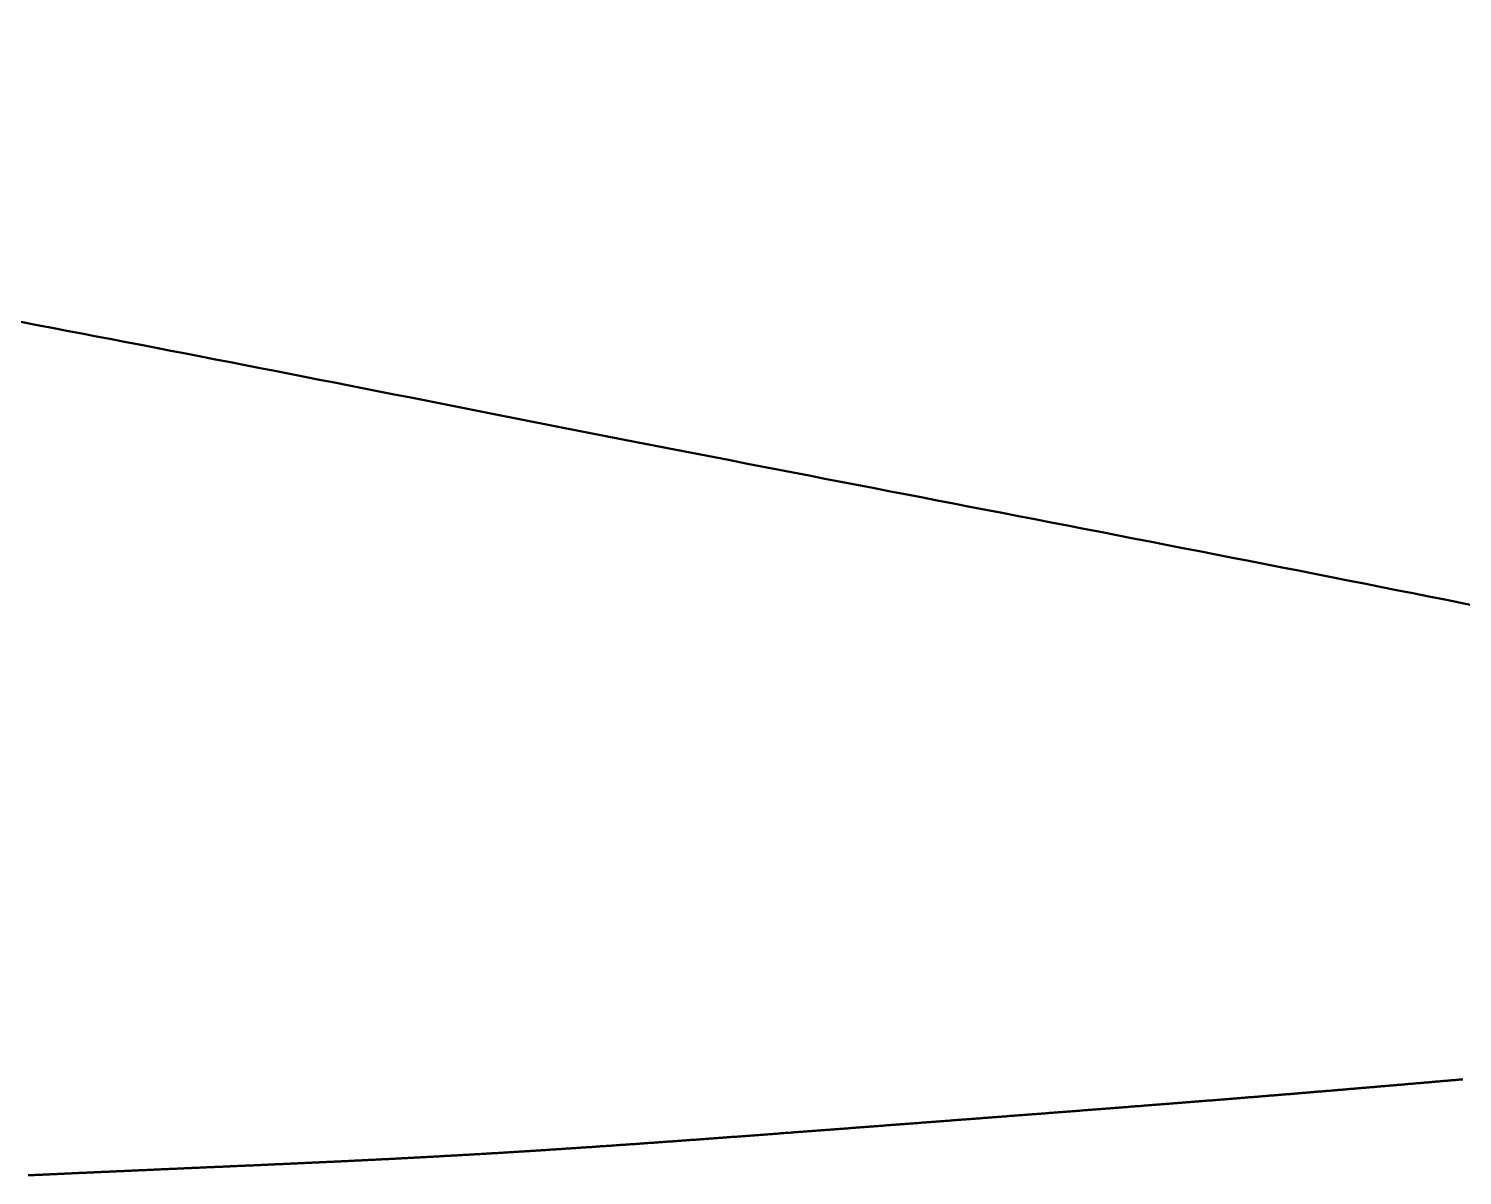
# Model space of a CAD drawing. Header units: millimetres. Extents: x -55 to 717, y -74 to 658.
# Drawn here: x 577.4 to 647, y 602.1 to 657.8 of the extents above; entities that cross this region are included whole.
import ezdxf

# ---------------------------------------------------------------- set-up
doc = ezdxf.new("R2010")
doc.units = ezdxf.units.MM
doc.layers.get('0').update_dxf_attribs({"color": 1, "lineweight": 13, "true_color": 0xff0000})
doc.layers.add('Rez', color=30, linetype='Continuous', lineweight=50, true_color=0xff7f00)

# ---------------------------------------------------------------- blocks, each defined once
blk = doc.blocks.new('Stranica')
at = {"layer": 'Rez'}
for p, q in [((-363.983, -21.782), (-364.037, -21.777)), ((-363.928, -21.786), (-363.983, -21.782)), ((-363.873, -21.791), (-363.928, -21.786)), ((-363.819, -21.796), (-363.873, -21.791)), ((-363.764, -21.8), (-363.819, -21.796)), ((-363.71, -21.805), (-363.764, -21.8)), ((-363.655, -21.81), (-363.71, -21.805)), ((-363.601, -21.815), (-363.655, -21.81)), ((-363.546, -21.819), (-363.601, -21.815)), ((-363.491, -21.824), (-363.546, -21.819)), ((-363.437, -21.829), (-363.491, -21.824)), ((-363.382, -21.833), (-363.437, -21.829)), ((-363.328, -21.838), (-363.382, -21.833)), ((-363.273, -21.843), (-363.328, -21.838)), ((-363.219, -21.848), (-363.273, -21.843)), ((-363.164, -21.852), (-363.219, -21.848)), ((-363.11, -21.857), (-363.164, -21.852)), ((-363.055, -21.862), (-363.11, -21.857)), ((-363, -21.866), (-363.055, -21.862)), ((-362.946, -21.871), (-363, -21.866)), ((-362.891, -21.876), (-362.946, -21.871)), ((-362.837, -21.88), (-362.891, -21.876)), ((-362.782, -21.885), (-362.837, -21.88)), ((-362.728, -21.89), (-362.782, -21.885)), ((-362.673, -21.895), (-362.728, -21.89)), ((-362.618, -21.899), (-362.673, -21.895)), ((-362.564, -21.904), (-362.618, -21.899)), ((-362.509, -21.909), (-362.564, -21.904)), ((-362.455, -21.913), (-362.509, -21.909)), ((-362.4, -21.918), (-362.455, -21.913)), ((-362.345, -21.923), (-362.4, -21.918)), ((-362.291, -21.928), (-362.345, -21.923)), ((-362.236, -21.932), (-362.291, -21.928)), ((-362.181, -21.937), (-362.236, -21.932)), ((-362.127, -21.942), (-362.181, -21.937)), ((-362.072, -21.946), (-362.127, -21.942)), ((-362.017, -21.951), (-362.072, -21.946)), ((-361.963, -21.956), (-362.017, -21.951)), ((-361.908, -21.96), (-361.963, -21.956)), ((-361.853, -21.965), (-361.908, -21.96)), ((-361.798, -21.97), (-361.853, -21.965)), ((-361.744, -21.975), (-361.798, -21.97)), ((-361.689, -21.979), (-361.744, -21.975)), ((-361.634, -21.984), (-361.689, -21.979)), ((-361.579, -21.989), (-361.634, -21.984)), ((-361.524, -21.993), (-361.579, -21.989)), ((-361.469, -21.998), (-361.524, -21.993)), ((-361.415, -22.003), (-361.469, -21.998)), ((-361.36, -22.008), (-361.415, -22.003)), ((-361.305, -22.012), (-361.36, -22.008)), ((-361.25, -22.017), (-361.305, -22.012)), ((-361.195, -22.022), (-361.25, -22.017)), ((-361.14, -22.026), (-361.195, -22.022)), ((-361.085, -22.031), (-361.14, -22.026)), ((-361.03, -22.036), (-361.085, -22.031)), ((-360.975, -22.041), (-361.03, -22.036)), ((-360.919, -22.045), (-360.975, -22.041)), ((-360.864, -22.05), (-360.919, -22.045)), ((-360.809, -22.055), (-360.864, -22.05)), ((-360.754, -22.059), (-360.809, -22.055)), ((-360.699, -22.064), (-360.754, -22.059)), ((-360.643, -22.069), (-360.699, -22.064)), ((-360.588, -22.074), (-360.643, -22.069)), ((-360.533, -22.078), (-360.588, -22.074)), ((-360.478, -22.083), (-360.533, -22.078)), ((-360.422, -22.088), (-360.478, -22.083)), ((-360.367, -22.093), (-360.422, -22.088)), ((-360.311, -22.097), (-360.367, -22.093)), ((-360.256, -22.102), (-360.311, -22.097)), ((-360.2, -22.107), (-360.256, -22.102)), ((-360.145, -22.111), (-360.2, -22.107)), ((-360.089, -22.116), (-360.145, -22.111)), ((-360.034, -22.121), (-360.089, -22.116)), ((-359.978, -22.126), (-360.034, -22.121)), ((-359.922, -22.13), (-359.978, -22.126)), ((-359.866, -22.135), (-359.922, -22.13)), ((-359.811, -22.14), (-359.866, -22.135)), ((-359.755, -22.145), (-359.811, -22.14)), ((-359.699, -22.149), (-359.755, -22.145)), ((-359.643, -22.154), (-359.699, -22.149)), ((-359.587, -22.159), (-359.643, -22.154)), ((-359.531, -22.164), (-359.587, -22.159)), ((-359.475, -22.168), (-359.531, -22.164)), ((-359.419, -22.173), (-359.475, -22.168)), ((-359.363, -22.178), (-359.419, -22.173)), ((-359.307, -22.183), (-359.363, -22.178)), ((-359.251, -22.188), (-359.307, -22.183)), ((-359.194, -22.192), (-359.251, -22.188)), ((-359.138, -22.197), (-359.194, -22.192)), ((-359.082, -22.202), (-359.138, -22.197)), ((-359.025, -22.207), (-359.082, -22.202)), ((-358.969, -22.211), (-359.025, -22.207)), ((-358.912, -22.216), (-358.969, -22.211)), ((-358.856, -22.221), (-358.912, -22.216)), ((-358.799, -22.226), (-358.856, -22.221)), ((-358.743, -22.231), (-358.799, -22.226)), ((-358.686, -22.235), (-358.743, -22.231)), ((-358.629, -22.24), (-358.686, -22.235)), ((-358.572, -22.245), (-358.629, -22.24)), ((-358.515, -22.25), (-358.572, -22.245)), ((-358.458, -22.254), (-358.515, -22.25)), ((-358.401, -22.259), (-358.458, -22.254)), ((-358.344, -22.264), (-358.401, -22.259)), ((-358.287, -22.269), (-358.344, -22.264)), ((-358.23, -22.274), (-358.287, -22.269)), ((-358.173, -22.279), (-358.23, -22.274)), ((-358.116, -22.283), (-358.173, -22.279)), ((-358.058, -22.288), (-358.116, -22.283)), ((-358.001, -22.293), (-358.058, -22.288)), ((-357.944, -22.298), (-358.001, -22.293)), ((-357.886, -22.303), (-357.944, -22.298)), ((-357.829, -22.307), (-357.886, -22.303)), ((-357.771, -22.312), (-357.829, -22.307)), ((-357.713, -22.317), (-357.771, -22.312)), ((-357.655, -22.322), (-357.713, -22.317)), ((-357.598, -22.327), (-357.655, -22.322)), ((-357.54, -22.332), (-357.598, -22.327)), ((-357.482, -22.337), (-357.54, -22.332)), ((-357.424, -22.341), (-357.482, -22.337)), ((-357.366, -22.346), (-357.424, -22.341)), ((-357.308, -22.351), (-357.366, -22.346)), ((-357.249, -22.356), (-357.308, -22.351)), ((-357.191, -22.361), (-357.249, -22.356)), ((-357.133, -22.366), (-357.191, -22.361)), ((-357.074, -22.371), (-357.133, -22.366)), ((-357.016, -22.375), (-357.074, -22.371)), ((-356.957, -22.38), (-357.016, -22.375)), ((-356.899, -22.385), (-356.957, -22.38)), ((-356.84, -22.39), (-356.899, -22.385)), ((-356.781, -22.395), (-356.84, -22.39)), ((-356.722, -22.4), (-356.781, -22.395)), ((-356.663, -22.405), (-356.722, -22.4)), ((-356.604, -22.41), (-356.663, -22.405)), ((-356.545, -22.415), (-356.604, -22.41)), ((-356.486, -22.42), (-356.545, -22.415)), ((-356.427, -22.424), (-356.486, -22.42)), ((-356.367, -22.429), (-356.427, -22.424)), ((-356.308, -22.434), (-356.367, -22.429)), ((-356.248, -22.439), (-356.308, -22.434)), ((-356.189, -22.444), (-356.248, -22.439)), ((-356.129, -22.449), (-356.189, -22.444)), ((-356.07, -22.454), (-356.129, -22.449)), ((-356.01, -22.459), (-356.07, -22.454)), ((-355.95, -22.464), (-356.01, -22.459)), ((-355.89, -22.469), (-355.95, -22.464)), ((-355.83, -22.474), (-355.89, -22.469)), ((-355.77, -22.479), (-355.83, -22.474)), ((-355.709, -22.484), (-355.77, -22.479)), ((-355.649, -22.489), (-355.709, -22.484)), ((-355.589, -22.494), (-355.649, -22.489)), ((-355.528, -22.499), (-355.589, -22.494)), ((-355.468, -22.504), (-355.528, -22.499)), ((-355.407, -22.509), (-355.468, -22.504)), ((-355.346, -22.514), (-355.407, -22.509)), ((-355.285, -22.519), (-355.346, -22.514)), ((-355.224, -22.524), (-355.285, -22.519)), ((-355.163, -22.529), (-355.224, -22.524)), ((-355.102, -22.534), (-355.163, -22.529)), ((-355.041, -22.539), (-355.102, -22.534)), ((-354.98, -22.544), (-355.041, -22.539)), ((-354.918, -22.549), (-354.98, -22.544)), ((-354.857, -22.554), (-354.918, -22.549)), ((-354.795, -22.559), (-354.857, -22.554)), ((-354.734, -22.564), (-354.795, -22.559)), ((-354.672, -22.569), (-354.734, -22.564)), ((-354.61, -22.574), (-354.672, -22.569)), ((-354.548, -22.579), (-354.61, -22.574)), ((-354.486, -22.584), (-354.548, -22.579)), ((-354.424, -22.589), (-354.486, -22.584)), ((-354.362, -22.594), (-354.424, -22.589)), ((-354.299, -22.599), (-354.362, -22.594)), ((-354.237, -22.604), (-354.299, -22.599)), ((-354.174, -22.609), (-354.237, -22.604)), ((-354.111, -22.615), (-354.174, -22.609)), ((-354.049, -22.62), (-354.111, -22.615)), ((-353.986, -22.625), (-354.049, -22.62)), ((-353.923, -22.63), (-353.986, -22.625)), ((-353.86, -22.635), (-353.923, -22.63)), ((-353.797, -22.64), (-353.86, -22.635)), ((-353.733, -22.645), (-353.797, -22.64)), ((-353.67, -22.65), (-353.733, -22.645)), ((-353.606, -22.655), (-353.67, -22.65)), ((-353.543, -22.661), (-353.606, -22.655)), ((-353.479, -22.666), (-353.543, -22.661)), ((-353.415, -22.671), (-353.479, -22.666)), ((-353.351, -22.676), (-353.415, -22.671)), ((-353.287, -22.681), (-353.351, -22.676)), ((-353.223, -22.686), (-353.287, -22.681)), ((-353.159, -22.692), (-353.223, -22.686)), ((-353.095, -22.697), (-353.159, -22.692)), ((-353.03, -22.702), (-353.095, -22.697)), ((-352.966, -22.707), (-353.03, -22.702)), ((-352.901, -22.712), (-352.966, -22.707)), ((-352.836, -22.717), (-352.901, -22.712)), ((-352.771, -22.723), (-352.836, -22.717)), ((-352.706, -22.728), (-352.771, -22.723)), ((-352.641, -22.733), (-352.706, -22.728)), ((-352.576, -22.738), (-352.641, -22.733)), ((-352.511, -22.744), (-352.576, -22.738)), ((-352.446, -22.749), (-352.511, -22.744)), ((-352.38, -22.754), (-352.446, -22.749)), ((-352.315, -22.759), (-352.38, -22.754)), ((-352.249, -22.764), (-352.315, -22.759)), ((-352.183, -22.77), (-352.249, -22.764)), ((-352.118, -22.775), (-352.183, -22.77)), ((-352.052, -22.78), (-352.118, -22.775)), ((-351.986, -22.785), (-352.052, -22.78)), ((-351.92, -22.791), (-351.986, -22.785)), ((-351.853, -22.796), (-351.92, -22.791)), ((-351.787, -22.801), (-351.853, -22.796)), ((-351.721, -22.807), (-351.787, -22.801)), ((-351.654, -22.812), (-351.721, -22.807)), ((-351.588, -22.817), (-351.654, -22.812)), ((-351.521, -22.822), (-351.588, -22.817)), ((-351.454, -22.828), (-351.521, -22.822)), ((-351.388, -22.833), (-351.454, -22.828)), ((-351.321, -22.838), (-351.388, -22.833)), ((-351.254, -22.844), (-351.321, -22.838)), ((-351.187, -22.849), (-351.254, -22.844)), ((-351.119, -22.854), (-351.187, -22.849)), ((-351.052, -22.86), (-351.119, -22.854)), ((-350.985, -22.865), (-351.052, -22.86)), ((-350.917, -22.87), (-350.985, -22.865)), ((-350.85, -22.876), (-350.917, -22.87)), ((-350.782, -22.881), (-350.85, -22.876)), ((-350.715, -22.886), (-350.782, -22.881)), ((-350.647, -22.892), (-350.715, -22.886)), ((-350.579, -22.897), (-350.647, -22.892)), ((-350.511, -22.902), (-350.579, -22.897)), ((-350.443, -22.908), (-350.511, -22.902)), ((-350.375, -22.913), (-350.443, -22.908)), ((-350.307, -22.919), (-350.375, -22.913)), ((-350.239, -22.924), (-350.307, -22.919)), ((-350.17, -22.929), (-350.239, -22.924)), ((-350.102, -22.935), (-350.17, -22.929)), ((-350.033, -22.94), (-350.102, -22.935)), ((-349.965, -22.945), (-350.033, -22.94)), ((-349.896, -22.951), (-349.965, -22.945)), ((-349.827, -22.956), (-349.896, -22.951)), ((-349.759, -22.962), (-349.827, -22.956)), ((-349.69, -22.967), (-349.759, -22.962)), ((-349.621, -22.972), (-349.69, -22.967)), ((-349.552, -22.978), (-349.621, -22.972)), ((-349.483, -22.983), (-349.552, -22.978)), ((-349.413, -22.989), (-349.483, -22.983)), ((-349.344, -22.994), (-349.413, -22.989)), ((-349.275, -23), (-349.344, -22.994)), ((-349.205, -23.005), (-349.275, -23)), ((-349.136, -23.01), (-349.205, -23.005)), ((-349.066, -23.016), (-349.136, -23.01)), ((-348.997, -23.021), (-349.066, -23.016)), ((-348.927, -23.027), (-348.997, -23.021)), ((-348.857, -23.032), (-348.927, -23.027)), ((-348.788, -23.038), (-348.857, -23.032)), ((-348.718, -23.043), (-348.788, -23.038)), ((-348.648, -23.049), (-348.718, -23.043)), ((-348.578, -23.054), (-348.648, -23.049)), ((-348.508, -23.06), (-348.578, -23.054)), ((-348.437, -23.065), (-348.508, -23.06)), ((-348.367, -23.071), (-348.437, -23.065)), ((-348.297, -23.076), (-348.367, -23.071)), ((-348.227, -23.081), (-348.297, -23.076)), ((-348.156, -23.087), (-348.227, -23.081)), ((-348.086, -23.092), (-348.156, -23.087)), ((-348.015, -23.098), (-348.086, -23.092)), ((-347.944, -23.103), (-348.015, -23.098)), ((-347.874, -23.109), (-347.944, -23.103)), ((-347.803, -23.114), (-347.874, -23.109)), ((-347.732, -23.12), (-347.803, -23.114)), ((-347.661, -23.125), (-347.732, -23.12)), ((-347.59, -23.131), (-347.661, -23.125)), ((-347.519, -23.136), (-347.59, -23.131)), ((-347.448, -23.142), (-347.519, -23.136)), ((-347.377, -23.148), (-347.448, -23.142)), ((-347.306, -23.153), (-347.377, -23.148)), ((-347.235, -23.159), (-347.306, -23.153)), ((-347.163, -23.164), (-347.235, -23.159)), ((-347.092, -23.17), (-347.163, -23.164)), ((-347.021, -23.175), (-347.092, -23.17)), ((-346.949, -23.181), (-347.021, -23.175)), ((-346.878, -23.186), (-346.949, -23.181)), ((-346.806, -23.192), (-346.878, -23.186)), ((-346.734, -23.197), (-346.806, -23.192)), ((-346.663, -23.203), (-346.734, -23.197)), ((-346.591, -23.208), (-346.663, -23.203)), ((-346.519, -23.214), (-346.591, -23.208)), ((-346.447, -23.22), (-346.519, -23.214)), ((-346.375, -23.225), (-346.447, -23.22)), ((-346.303, -23.231), (-346.375, -23.225)), ((-346.231, -23.236), (-346.303, -23.231)), ((-346.159, -23.242), (-346.231, -23.236)), ((-346.087, -23.247), (-346.159, -23.242)), ((-346.015, -23.253), (-346.087, -23.247)), ((-345.943, -23.258), (-346.015, -23.253)), ((-345.871, -23.264), (-345.943, -23.258)), ((-345.798, -23.27), (-345.871, -23.264)), ((-345.726, -23.275), (-345.798, -23.27)), ((-345.654, -23.281), (-345.726, -23.275)), ((-345.581, -23.286), (-345.654, -23.281)), ((-345.509, -23.292), (-345.581, -23.286)), ((-345.436, -23.298), (-345.509, -23.292)), ((-345.363, -23.303), (-345.436, -23.298)), ((-345.291, -23.309), (-345.363, -23.303)), ((-345.218, -23.314), (-345.291, -23.309)), ((-345.145, -23.32), (-345.218, -23.314)), ((-345.073, -23.325), (-345.145, -23.32)), ((-345, -23.331), (-345.073, -23.325)), ((-344.927, -23.337), (-345, -23.331)), ((-344.854, -23.342), (-344.927, -23.337)), ((-344.781, -23.348), (-344.854, -23.342)), ((-344.708, -23.353), (-344.781, -23.348)), ((-344.635, -23.359), (-344.708, -23.353)), ((-344.562, -23.365), (-344.635, -23.359)), ((-344.489, -23.37), (-344.562, -23.365)), ((-344.416, -23.376), (-344.489, -23.37)), ((-344.343, -23.382), (-344.416, -23.376)), ((-344.269, -23.387), (-344.343, -23.382)), ((-344.196, -23.393), (-344.269, -23.387)), ((-344.123, -23.398), (-344.196, -23.393)), ((-344.05, -23.404), (-344.123, -23.398)), ((-343.976, -23.41), (-344.05, -23.404)), ((-343.903, -23.415), (-343.976, -23.41)), ((-343.829, -23.421), (-343.903, -23.415)), ((-343.756, -23.427), (-343.829, -23.421)), ((-343.682, -23.432), (-343.756, -23.427)), ((-343.609, -23.438), (-343.682, -23.432)), ((-343.535, -23.443), (-343.609, -23.438)), ((-343.462, -23.449), (-343.535, -23.443)), ((-343.388, -23.455), (-343.462, -23.449)), ((-343.314, -23.46), (-343.388, -23.455)), ((-343.241, -23.466), (-343.314, -23.46)), ((-343.167, -23.472), (-343.241, -23.466)), ((-343.093, -23.477), (-343.167, -23.472)), ((-343.019, -23.483), (-343.093, -23.477)), ((-342.945, -23.489), (-343.019, -23.483)), ((-342.872, -23.494), (-342.945, -23.489)), ((-342.798, -23.5), (-342.872, -23.494)), ((-342.724, -23.505), (-342.798, -23.5)), ((-342.65, -23.511), (-342.724, -23.505)), ((-342.576, -23.517), (-342.65, -23.511)), ((-342.502, -23.522), (-342.576, -23.517)), ((-342.428, -23.528), (-342.502, -23.522)), ((-342.354, -23.534), (-342.428, -23.528)), ((-342.28, -23.539), (-342.354, -23.534)), ((-342.206, -23.545), (-342.28, -23.539)), ((-342.131, -23.551), (-342.206, -23.545)), ((-342.057, -23.556), (-342.131, -23.551)), ((-341.983, -23.562), (-342.057, -23.556)), ((-341.909, -23.568), (-341.983, -23.562)), ((-341.835, -23.573), (-341.909, -23.568)), ((-341.761, -23.579), (-341.835, -23.573)), ((-341.686, -23.585), (-341.761, -23.579)), ((-341.612, -23.59), (-341.686, -23.585)), ((-341.538, -23.596), (-341.612, -23.59)), ((-341.463, -23.602), (-341.538, -23.596)), ((-341.389, -23.607), (-341.463, -23.602)), ((-341.315, -23.613), (-341.389, -23.607)), ((-341.24, -23.619), (-341.315, -23.613)), ((-341.166, -23.624), (-341.24, -23.619)), ((-341.092, -23.63), (-341.166, -23.624)), ((-341.017, -23.636), (-341.092, -23.63)), ((-340.943, -23.641), (-341.017, -23.636)), ((-340.868, -23.647), (-340.943, -23.641)), ((-340.794, -23.653), (-340.868, -23.647)), ((-340.719, -23.658), (-340.794, -23.653)), ((-340.645, -23.664), (-340.719, -23.658)), ((-340.57, -23.67), (-340.645, -23.664)), ((-340.496, -23.675), (-340.57, -23.67)), ((-340.421, -23.681), (-340.496, -23.675)), ((-340.347, -23.687), (-340.421, -23.681)), ((-340.272, -23.692), (-340.347, -23.687)), ((-340.198, -23.698), (-340.272, -23.692)), ((-340.123, -23.704), (-340.198, -23.698)), ((-340.049, -23.709), (-340.123, -23.704)), ((-339.974, -23.715), (-340.049, -23.709)), ((-339.899, -23.721), (-339.974, -23.715)), ((-339.825, -23.726), (-339.899, -23.721)), ((-339.75, -23.732), (-339.825, -23.726)), ((-339.675, -23.738), (-339.75, -23.732)), ((-339.601, -23.743), (-339.675, -23.738)), ((-339.526, -23.749), (-339.601, -23.743)), ((-339.452, -23.755), (-339.526, -23.749)), ((-339.377, -23.76), (-339.452, -23.755)), ((-339.302, -23.766), (-339.377, -23.76)), ((-339.228, -23.772), (-339.302, -23.766)), ((-339.153, -23.777), (-339.228, -23.772)), ((-339.078, -23.783), (-339.153, -23.777)), ((-339.004, -23.789), (-339.078, -23.783)), ((-338.929, -23.794), (-339.004, -23.789)), ((-338.854, -23.8), (-338.929, -23.794)), ((-338.78, -23.806), (-338.854, -23.8)), ((-338.705, -23.811), (-338.78, -23.806)), ((-338.63, -23.817), (-338.705, -23.811)), ((-338.556, -23.823), (-338.63, -23.817)), ((-338.481, -23.828), (-338.556, -23.823)), ((-338.406, -23.834), (-338.481, -23.828)), ((-338.332, -23.84), (-338.406, -23.834)), ((-338.257, -23.845), (-338.332, -23.84)), ((-338.182, -23.851), (-338.257, -23.845)), ((-338.108, -23.856), (-338.182, -23.851)), ((-338.033, -23.862), (-338.108, -23.856)), ((-337.958, -23.868), (-338.033, -23.862)), ((-337.884, -23.873), (-337.958, -23.868)), ((-337.809, -23.879), (-337.884, -23.873)), ((-337.734, -23.885), (-337.809, -23.879)), ((-337.66, -23.89), (-337.734, -23.885)), ((-337.585, -23.896), (-337.66, -23.89)), ((-337.51, -23.902), (-337.585, -23.896)), ((-337.436, -23.907), (-337.51, -23.902)), ((-337.361, -23.913), (-337.436, -23.907)), ((-337.287, -23.919), (-337.361, -23.913)), ((-337.212, -23.924), (-337.287, -23.919)), ((-337.138, -23.93), (-337.212, -23.924)), ((-337.063, -23.936), (-337.138, -23.93)), ((-336.988, -23.941), (-337.063, -23.936)), ((-336.914, -23.947), (-336.988, -23.941)), ((-336.839, -23.953), (-336.914, -23.947)), ((-336.765, -23.958), (-336.839, -23.953)), ((-336.69, -23.964), (-336.765, -23.958)), ((-336.616, -23.969), (-336.69, -23.964)), ((-336.541, -23.975), (-336.616, -23.969)), ((-336.467, -23.981), (-336.541, -23.975)), ((-336.392, -23.986), (-336.467, -23.981)), ((-336.318, -23.992), (-336.392, -23.986)), ((-336.244, -23.998), (-336.318, -23.992)), ((-336.169, -24.003), (-336.244, -23.998)), ((-336.095, -24.009), (-336.169, -24.003)), ((-336.02, -24.015), (-336.095, -24.009)), ((-335.946, -24.02), (-336.02, -24.015)), ((-335.872, -24.026), (-335.946, -24.02)), ((-335.797, -24.031), (-335.872, -24.026)), ((-335.723, -24.037), (-335.797, -24.031)), ((-335.649, -24.043), (-335.723, -24.037)), ((-335.575, -24.048), (-335.649, -24.043)), ((-335.5, -24.054), (-335.575, -24.048)), ((-335.426, -24.06), (-335.5, -24.054)), ((-335.352, -24.065), (-335.426, -24.06)), ((-335.278, -24.071), (-335.352, -24.065)), ((-335.204, -24.076), (-335.278, -24.071)), ((-335.129, -24.082), (-335.204, -24.076)), ((-335.055, -24.088), (-335.129, -24.082)), ((-334.981, -24.093), (-335.055, -24.088)), ((-334.907, -24.099), (-334.981, -24.093)), ((-334.833, -24.104), (-334.907, -24.099)), ((-334.759, -24.11), (-334.833, -24.104)), ((-334.685, -24.116), (-334.759, -24.11)), ((-334.611, -24.121), (-334.685, -24.116)), ((-334.537, -24.127), (-334.611, -24.121)), ((-334.463, -24.132), (-334.537, -24.127)), ((-334.389, -24.138), (-334.463, -24.132)), ((-334.316, -24.144), (-334.389, -24.138)), ((-334.242, -24.149), (-334.316, -24.144)), ((-334.168, -24.155), (-334.242, -24.149)), ((-334.094, -24.16), (-334.168, -24.155)), ((-334.02, -24.166), (-334.094, -24.16)), ((-333.947, -24.171), (-334.02, -24.166)), ((-333.873, -24.177), (-333.947, -24.171)), ((-333.799, -24.183), (-333.873, -24.177)), ((-333.725, -24.188), (-333.799, -24.183)), ((-333.652, -24.194), (-333.725, -24.188)), ((-333.578, -24.199), (-333.652, -24.194)), ((-333.505, -24.205), (-333.578, -24.199)), ((-333.431, -24.21), (-333.505, -24.205)), ((-333.357, -24.216), (-333.431, -24.21)), ((-333.284, -24.222), (-333.357, -24.216)), ((-333.21, -24.227), (-333.284, -24.222)), ((-333.137, -24.233), (-333.21, -24.227)), ((-333.063, -24.238), (-333.137, -24.233)), ((-332.99, -24.244), (-333.063, -24.238)), ((-332.917, -24.249), (-332.99, -24.244)), ((-332.843, -24.255), (-332.917, -24.249)), ((-332.77, -24.26), (-332.843, -24.255)), ((-332.697, -24.266), (-332.77, -24.26)), ((-332.623, -24.271), (-332.697, -24.266)), ((-332.55, -24.277), (-332.623, -24.271)), ((-332.477, -24.282), (-332.55, -24.277)), ((-332.404, -24.288), (-332.477, -24.282)), ((-332.33, -24.293), (-332.404, -24.288)), ((-332.257, -24.299), (-332.33, -24.293)), ((-332.184, -24.304), (-332.257, -24.299)), ((-332.111, -24.31), (-332.184, -24.304)), ((-332.038, -24.315), (-332.111, -24.31)), ((-331.965, -24.321), (-332.038, -24.315)), ((-331.892, -24.326), (-331.965, -24.321)), ((-331.819, -24.332), (-331.892, -24.326)), ((-331.746, -24.337), (-331.819, -24.332)), ((-331.673, -24.343), (-331.746, -24.337)), ((-331.6, -24.348), (-331.673, -24.343)), ((-331.527, -24.354), (-331.6, -24.348)), ((-331.454, -24.359), (-331.527, -24.354)), ((-331.381, -24.365), (-331.454, -24.359)), ((-331.309, -24.37), (-331.381, -24.365)), ((-331.236, -24.376), (-331.309, -24.37)), ((-331.163, -24.381), (-331.236, -24.376)), ((-331.09, -24.387), (-331.163, -24.381)), ((-331.018, -24.392), (-331.09, -24.387)), ((-330.945, -24.397), (-331.018, -24.392)), ((-330.872, -24.403), (-330.945, -24.397)), ((-330.8, -24.408), (-330.872, -24.403)), ((-330.727, -24.414), (-330.8, -24.408)), ((-330.655, -24.419), (-330.727, -24.414)), ((-330.582, -24.425), (-330.655, -24.419)), ((-330.51, -24.43), (-330.582, -24.425)), ((-330.437, -24.435), (-330.51, -24.43)), ((-330.365, -24.441), (-330.437, -24.435)), ((-330.293, -24.446), (-330.365, -24.441)), ((-330.22, -24.452), (-330.293, -24.446)), ((-330.148, -24.457), (-330.22, -24.452)), ((-330.076, -24.462), (-330.148, -24.457)), ((-330.003, -24.468), (-330.076, -24.462)), ((-329.931, -24.473), (-330.003, -24.468)), ((-329.859, -24.479), (-329.931, -24.473)), ((-329.787, -24.484), (-329.859, -24.479)), ((-329.715, -24.489), (-329.787, -24.484)), ((-329.643, -24.495), (-329.715, -24.489)), ((-329.57, -24.5), (-329.643, -24.495)), ((-329.498, -24.505), (-329.57, -24.5)), ((-329.426, -24.511), (-329.498, -24.505)), ((-329.354, -24.516), (-329.426, -24.511)), ((-329.282, -24.521), (-329.354, -24.516)), ((-329.211, -24.527), (-329.282, -24.521)), ((-329.139, -24.532), (-329.211, -24.527)), ((-329.067, -24.537), (-329.139, -24.532)), ((-328.995, -24.543), (-329.067, -24.537)), ((-328.923, -24.548), (-328.995, -24.543)), ((-328.852, -24.553), (-328.923, -24.548)), ((-328.78, -24.559), (-328.852, -24.553)), ((-328.708, -24.564), (-328.78, -24.559)), ((-328.637, -24.569), (-328.708, -24.564)), ((-328.565, -24.575), (-328.637, -24.569)), ((-328.493, -24.58), (-328.565, -24.575)), ((-328.422, -24.585), (-328.493, -24.58)), ((-328.35, -24.59), (-328.422, -24.585)), ((-328.279, -24.596), (-328.35, -24.59)), ((-328.207, -24.601), (-328.279, -24.596)), ((-328.136, -24.606), (-328.207, -24.601)), ((-328.065, -24.611), (-328.136, -24.606)), ((-327.993, -24.617), (-328.065, -24.611)), ((-327.922, -24.622), (-327.993, -24.617)), ((-327.851, -24.627), (-327.922, -24.622)), ((-327.779, -24.632), (-327.851, -24.627)), ((-327.708, -24.638), (-327.779, -24.632)), ((-327.637, -24.643), (-327.708, -24.638)), ((-327.566, -24.648), (-327.637, -24.643)), ((-327.495, -24.653), (-327.566, -24.648)), ((-327.424, -24.658), (-327.495, -24.653)), ((-327.353, -24.664), (-327.424, -24.658)), ((-327.282, -24.669), (-327.353, -24.664)), ((-327.211, -24.674), (-327.282, -24.669)), ((-327.14, -24.679), (-327.211, -24.674)), ((-327.069, -24.684), (-327.14, -24.679)), ((-326.998, -24.689), (-327.069, -24.684)), ((-326.927, -24.695), (-326.998, -24.689)), ((-326.857, -24.7), (-326.927, -24.695)), ((-326.786, -24.705), (-326.857, -24.7)), ((-326.715, -24.71), (-326.786, -24.705)), ((-326.645, -24.715), (-326.715, -24.71)), ((-326.574, -24.72), (-326.645, -24.715)), ((-326.503, -24.725), (-326.574, -24.72)), ((-326.433, -24.73), (-326.503, -24.725)), ((-326.362, -24.736), (-326.433, -24.73)), ((-326.292, -24.741), (-326.362, -24.736)), ((-326.221, -24.746), (-326.292, -24.741)), ((-326.151, -24.751), (-326.221, -24.746)), ((-326.081, -24.756), (-326.151, -24.751)), ((-326.01, -24.761), (-326.081, -24.756)), ((-325.94, -24.766), (-326.01, -24.761)), ((-325.87, -24.771), (-325.94, -24.766)), ((-325.8, -24.776), (-325.87, -24.771)), ((-325.73, -24.781), (-325.8, -24.776)), ((-325.659, -24.786), (-325.73, -24.781)), ((-325.589, -24.791), (-325.659, -24.786)), ((-325.519, -24.796), (-325.589, -24.791)), ((-325.449, -24.801), (-325.519, -24.796)), ((-325.379, -24.806), (-325.449, -24.801)), ((-325.309, -24.811), (-325.379, -24.806)), ((-325.239, -24.816), (-325.309, -24.811)), ((-325.17, -24.821), (-325.239, -24.816)), ((-325.1, -24.826), (-325.17, -24.821)), ((-325.03, -24.831), (-325.1, -24.826)), ((-324.96, -24.836), (-325.03, -24.831)), ((-324.891, -24.841), (-324.96, -24.836)), ((-324.821, -24.846), (-324.891, -24.841)), ((-324.751, -24.851), (-324.821, -24.846)), ((-324.682, -24.856), (-324.751, -24.851)), ((-324.612, -24.861), (-324.682, -24.856)), ((-324.543, -24.866), (-324.612, -24.861)), ((-324.473, -24.871), (-324.543, -24.866)), ((-324.404, -24.876), (-324.473, -24.871)), ((-324.335, -24.881), (-324.404, -24.876)), ((-324.265, -24.885), (-324.335, -24.881)), ((-324.196, -24.89), (-324.265, -24.885)), ((-324.127, -24.895), (-324.196, -24.89)), ((-324.058, -24.9), (-324.127, -24.895)), ((-323.988, -24.905), (-324.058, -24.9)), ((-323.919, -24.91), (-323.988, -24.905)), ((-323.85, -24.915), (-323.919, -24.91)), ((-323.781, -24.919), (-323.85, -24.915)), ((-323.712, -24.924), (-323.781, -24.919)), ((-323.643, -24.929), (-323.712, -24.924)), ((-323.574, -24.934), (-323.643, -24.929)), ((-323.506, -24.939), (-323.574, -24.934)), ((-323.437, -24.944), (-323.506, -24.939)), ((-323.368, -24.948), (-323.437, -24.944)), ((-323.299, -24.953), (-323.368, -24.948)), ((-323.231, -24.958), (-323.299, -24.953)), ((-323.162, -24.963), (-323.231, -24.958)), ((-323.093, -24.967), (-323.162, -24.963)), ((-323.025, -24.972), (-323.093, -24.967)), ((-322.956, -24.977), (-323.025, -24.972)), ((-322.888, -24.982), (-322.956, -24.977)), ((-322.819, -24.986), (-322.888, -24.982)), ((-322.751, -24.991), (-322.819, -24.986)), ((-322.683, -24.996), (-322.751, -24.991)), ((-322.614, -25), (-322.683, -24.996)), ((-322.546, -25.005), (-322.614, -25)), ((-322.478, -25.01), (-322.546, -25.005)), ((-322.41, -25.014), (-322.478, -25.01)), ((-322.342, -25.019), (-322.41, -25.014)), ((-322.274, -25.024), (-322.342, -25.019)), ((-322.206, -25.028), (-322.274, -25.024)), ((-322.138, -25.033), (-322.206, -25.028)), ((-322.07, -25.038), (-322.138, -25.033)), ((-322.002, -25.042), (-322.07, -25.038)), ((-321.934, -25.047), (-322.002, -25.042)), ((-321.866, -25.051), (-321.934, -25.047)), ((-321.798, -25.056), (-321.866, -25.051)), ((-321.731, -25.061), (-321.798, -25.056)), ((-321.663, -25.065), (-321.731, -25.061)), ((-321.596, -25.07), (-321.663, -25.065)), ((-321.528, -25.074), (-321.596, -25.07)), ((-321.46, -25.079), (-321.528, -25.074)), ((-321.393, -25.083), (-321.46, -25.079)), ((-321.326, -25.088), (-321.393, -25.083)), ((-321.258, -25.092), (-321.326, -25.088)), ((-321.191, -25.097), (-321.258, -25.092)), ((-321.124, -25.101), (-321.191, -25.097)), ((-321.056, -25.106), (-321.124, -25.101)), ((-320.989, -25.11), (-321.056, -25.106)), ((-320.922, -25.115), (-320.989, -25.11)), ((-320.855, -25.119), (-320.922, -25.115)), ((-320.788, -25.124), (-320.855, -25.119)), ((-320.721, -25.128), (-320.788, -25.124)), ((-320.654, -25.133), (-320.721, -25.128)), ((-320.587, -25.137), (-320.654, -25.133)), ((-320.52, -25.141), (-320.587, -25.137)), ((-320.453, -25.146), (-320.52, -25.141)), ((-320.387, -25.15), (-320.453, -25.146)), ((-320.32, -25.155), (-320.387, -25.15)), ((-320.253, -25.159), (-320.32, -25.155)), ((-320.187, -25.163), (-320.253, -25.159)), ((-320.12, -25.168), (-320.187, -25.163)), ((-320.054, -25.172), (-320.12, -25.168)), ((-319.987, -25.176), (-320.054, -25.172)), ((-319.921, -25.181), (-319.987, -25.176)), ((-319.854, -25.185), (-319.921, -25.181)), ((-319.788, -25.189), (-319.854, -25.185)), ((-319.722, -25.193), (-319.788, -25.189)), ((-319.656, -25.198), (-319.722, -25.193)), ((-319.59, -25.202), (-319.656, -25.198)), ((-319.523, -25.206), (-319.59, -25.202)), ((-319.457, -25.211), (-319.523, -25.206)), ((-319.391, -25.215), (-319.457, -25.211)), ((-319.325, -25.219), (-319.391, -25.215)), ((-319.26, -25.223), (-319.325, -25.219)), ((-319.194, -25.227), (-319.26, -25.223)), ((-319.128, -25.232), (-319.194, -25.227)), ((-319.062, -25.236), (-319.128, -25.232)), ((-318.996, -25.24), (-319.062, -25.236)), ((-318.931, -25.244), (-318.996, -25.24)), ((-318.865, -25.248), (-318.931, -25.244)), ((-318.8, -25.252), (-318.865, -25.248)), ((-318.734, -25.256), (-318.8, -25.252)), ((-318.669, -25.261), (-318.734, -25.256)), ((-318.603, -25.265), (-318.669, -25.261)), ((-318.538, -25.269), (-318.603, -25.265)), ((-318.473, -25.273), (-318.538, -25.269)), ((-318.408, -25.277), (-318.473, -25.273)), ((-318.342, -25.281), (-318.408, -25.277)), ((-318.277, -25.285), (-318.342, -25.281)), ((-318.212, -25.289), (-318.277, -25.285)), ((-318.147, -25.293), (-318.212, -25.289)), ((-318.082, -25.297), (-318.147, -25.293)), ((-318.017, -25.301), (-318.082, -25.297)), ((-317.952, -25.305), (-318.017, -25.301)), ((-317.888, -25.309), (-317.952, -25.305)), ((-317.823, -25.313), (-317.888, -25.309)), ((-317.758, -25.317), (-317.823, -25.313)), ((-317.693, -25.321), (-317.758, -25.317)), ((-317.629, -25.325), (-317.693, -25.321)), ((-317.564, -25.329), (-317.629, -25.325)), ((-317.5, -25.333), (-317.564, -25.329)), ((-317.435, -25.337), (-317.5, -25.333)), ((-317.371, -25.341), (-317.435, -25.337)), ((-317.307, -25.344), (-317.371, -25.341)), ((-317.243, -25.348), (-317.307, -25.344)), ((-317.178, -25.352), (-317.243, -25.348)), ((-317.114, -25.356), (-317.178, -25.352)), ((-317.05, -25.36), (-317.114, -25.356)), ((-316.986, -25.364), (-317.05, -25.36)), ((-316.922, -25.367), (-316.986, -25.364)), ((-316.858, -25.371), (-316.922, -25.367)), ((-316.794, -25.375), (-316.858, -25.371)), ((-316.73, -25.379), (-316.794, -25.375)), ((-316.667, -25.383), (-316.73, -25.379)), ((-316.603, -25.386), (-316.667, -25.383)), ((-316.539, -25.39), (-316.603, -25.386)), ((-316.475, -25.394), (-316.539, -25.39)), ((-316.412, -25.398), (-316.475, -25.394)), ((-316.348, -25.401), (-316.412, -25.398)), ((-316.285, -25.405), (-316.348, -25.401)), ((-316.221, -25.409), (-316.285, -25.405)), ((-316.158, -25.412), (-316.221, -25.409)), ((-316.095, -25.416), (-316.158, -25.412)), ((-316.031, -25.42), (-316.095, -25.416)), ((-315.968, -25.423), (-316.031, -25.42)), ((-315.905, -25.427), (-315.968, -25.423)), ((-315.842, -25.431), (-315.905, -25.427)), ((-315.779, -25.434), (-315.842, -25.431)), ((-315.716, -25.438), (-315.779, -25.434)), ((-315.653, -25.441), (-315.716, -25.438)), ((-315.59, -25.445), (-315.653, -25.441)), ((-315.527, -25.448), (-315.59, -25.445)), ((-315.464, -25.452), (-315.527, -25.448)), ((-315.401, -25.456), (-315.464, -25.452)), ((-315.339, -25.459), (-315.401, -25.456)), ((-315.276, -25.463), (-315.339, -25.459)), ((-315.213, -25.466), (-315.276, -25.463)), ((-315.151, -25.47), (-315.213, -25.466)), ((-315.088, -25.473), (-315.151, -25.47)), ((-315.026, -25.477), (-315.088, -25.473)), ((-314.963, -25.48), (-315.026, -25.477)), ((-314.901, -25.484), (-314.963, -25.48)), ((-314.838, -25.487), (-314.901, -25.484)), ((-314.776, -25.491), (-314.838, -25.487)), ((-314.714, -25.494), (-314.776, -25.491)), ((-314.652, -25.497), (-314.714, -25.494)), ((-314.589, -25.501), (-314.652, -25.497)), ((-314.527, -25.504), (-314.589, -25.501)), ((-314.465, -25.508), (-314.527, -25.504)), ((-314.403, -25.511), (-314.465, -25.508)), ((-314.341, -25.515), (-314.403, -25.511)), ((-314.279, -25.518), (-314.341, -25.515)), ((-314.217, -25.521), (-314.279, -25.518)), ((-314.155, -25.525), (-314.217, -25.521)), ((-314.094, -25.528), (-314.155, -25.525)), ((-314.032, -25.531), (-314.094, -25.528)), ((-313.97, -25.535), (-314.032, -25.531)), ((-313.908, -25.538), (-313.97, -25.535)), ((-313.847, -25.541), (-313.908, -25.538)), ((-313.785, -25.545), (-313.847, -25.541)), ((-313.724, -25.548), (-313.785, -25.545)), ((-313.662, -25.551), (-313.724, -25.548)), ((-313.601, -25.554), (-313.662, -25.551)), ((-313.539, -25.558), (-313.601, -25.554)), ((-313.478, -25.561), (-313.539, -25.558)), ((-313.416, -25.564), (-313.478, -25.561)), ((-313.355, -25.567), (-313.416, -25.564)), ((-313.294, -25.571), (-313.355, -25.567)), ((-313.233, -25.574), (-313.294, -25.571)), ((-313.172, -25.577), (-313.233, -25.574)), ((-313.11, -25.58), (-313.172, -25.577)), ((-313.049, -25.584), (-313.11, -25.58)), ((-312.988, -25.587), (-313.049, -25.584)), ((-312.927, -25.59), (-312.988, -25.587)), ((-312.866, -25.593), (-312.927, -25.59)), ((-312.805, -25.596), (-312.866, -25.593)), ((-312.744, -25.599), (-312.805, -25.596)), ((-312.684, -25.603), (-312.744, -25.599)), ((-312.623, -25.606), (-312.684, -25.603)), ((-312.562, -25.609), (-312.623, -25.606)), ((-312.501, -25.612), (-312.562, -25.609)), ((-312.44, -25.615), (-312.501, -25.612)), ((-312.38, -25.618), (-312.44, -25.615)), ((-312.319, -25.621), (-312.38, -25.618)), ((-312.259, -25.624), (-312.319, -25.621)), ((-312.198, -25.628), (-312.259, -25.624)), ((-312.138, -25.631), (-312.198, -25.628)), ((-312.077, -25.634), (-312.138, -25.631)), ((-312.017, -25.637), (-312.077, -25.634)), ((-311.956, -25.64), (-312.017, -25.637)), ((-311.896, -25.643), (-311.956, -25.64)), ((-311.836, -25.646), (-311.896, -25.643)), ((-311.775, -25.649), (-311.836, -25.646)), ((-311.715, -25.652), (-311.775, -25.649)), ((-311.655, -25.655), (-311.715, -25.652)), ((-311.595, -25.658), (-311.655, -25.655)), ((-311.534, -25.661), (-311.595, -25.658)), ((-311.474, -25.664), (-311.534, -25.661)), ((-311.414, -25.667), (-311.474, -25.664)), ((-311.354, -25.67), (-311.414, -25.667)), ((-311.294, -25.673), (-311.354, -25.67)), ((-311.234, -25.676), (-311.294, -25.673)), ((-311.174, -25.679), (-311.234, -25.676)), ((-311.114, -25.682), (-311.174, -25.679)), ((-311.055, -25.685), (-311.114, -25.682)), ((-310.995, -25.688), (-311.055, -25.685)), ((-310.935, -25.691), (-310.995, -25.688)), ((-310.875, -25.694), (-310.935, -25.691)), ((-310.815, -25.697), (-310.875, -25.694)), ((-310.756, -25.7), (-310.815, -25.697)), ((-310.696, -25.703), (-310.756, -25.7)), ((-310.636, -25.705), (-310.696, -25.703)), ((-310.577, -25.708), (-310.636, -25.705)), ((-310.517, -25.711), (-310.577, -25.708)), ((-310.458, -25.714), (-310.517, -25.711)), ((-310.398, -25.717), (-310.458, -25.714)), ((-310.339, -25.72), (-310.398, -25.717)), ((-310.279, -25.723), (-310.339, -25.72)), ((-310.22, -25.726), (-310.279, -25.723)), ((-310.161, -25.728), (-310.22, -25.726)), ((-310.101, -25.731), (-310.161, -25.728)), ((-310.042, -25.734), (-310.101, -25.731)), ((-309.983, -25.737), (-310.042, -25.734)), ((-309.923, -25.74), (-309.983, -25.737)), ((-309.864, -25.743), (-309.923, -25.74)), ((-309.805, -25.745), (-309.864, -25.743)), ((-309.746, -25.748), (-309.805, -25.745)), ((-309.687, -25.751), (-309.746, -25.748)), ((-309.628, -25.754), (-309.687, -25.751)), ((-309.569, -25.757), (-309.628, -25.754)), ((-309.51, -25.76), (-309.569, -25.757)), ((-309.451, -25.762), (-309.51, -25.76)), ((-309.392, -25.765), (-309.451, -25.762)), ((-309.333, -25.768), (-309.392, -25.765)), ((-309.274, -25.771), (-309.333, -25.768)), ((-309.215, -25.773), (-309.274, -25.771)), ((-309.156, -25.776), (-309.215, -25.773)), ((-309.097, -25.779), (-309.156, -25.776)), ((-309.038, -25.782), (-309.097, -25.779)), ((-308.98, -25.784), (-309.038, -25.782)), ((-308.921, -25.787), (-308.98, -25.784)), ((-308.862, -25.79), (-308.921, -25.787)), ((-308.803, -25.793), (-308.862, -25.79)), ((-308.745, -25.795), (-308.803, -25.793)), ((-308.686, -25.798), (-308.745, -25.795)), ((-308.627, -25.801), (-308.686, -25.798)), ((-308.569, -25.804), (-308.627, -25.801)), ((-308.51, -25.806), (-308.569, -25.804)), ((-308.452, -25.809), (-308.51, -25.806)), ((-308.393, -25.812), (-308.452, -25.809)), ((-308.335, -25.814), (-308.393, -25.812)), ((-308.276, -25.817), (-308.335, -25.814)), ((-308.218, -25.82), (-308.276, -25.817)), ((-308.159, -25.822), (-308.218, -25.82)), ((-308.101, -25.825), (-308.159, -25.822)), ((-308.043, -25.828), (-308.101, -25.825)), ((-307.984, -25.83), (-308.043, -25.828)), ((-307.926, -25.833), (-307.984, -25.83)), ((-307.868, -25.836), (-307.926, -25.833)), ((-307.809, -25.838), (-307.868, -25.836)), ((-307.751, -25.841), (-307.809, -25.838)), ((-307.693, -25.844), (-307.751, -25.841)), ((-307.635, -25.846), (-307.693, -25.844)), ((-307.577, -25.849), (-307.635, -25.846)), ((-307.518, -25.852), (-307.577, -25.849)), ((-307.46, -25.854), (-307.518, -25.852)), ((-307.402, -25.857), (-307.46, -25.854)), ((-307.344, -25.86), (-307.402, -25.857)), ((-307.286, -25.862), (-307.344, -25.86)), ((-307.228, -25.865), (-307.286, -25.862)), ((-307.17, -25.867), (-307.228, -25.865)), ((-307.112, -25.87), (-307.17, -25.867)), ((-307.054, -25.873), (-307.112, -25.87)), ((-306.996, -25.875), (-307.054, -25.873)), ((-306.938, -25.878), (-306.996, -25.875)), ((-306.88, -25.88), (-306.938, -25.878)), ((-306.822, -25.883), (-306.88, -25.88)), ((-306.764, -25.886), (-306.822, -25.883)), ((-306.706, -25.888), (-306.764, -25.886)), ((-306.649, -25.891), (-306.706, -25.888)), ((-306.591, -25.893), (-306.649, -25.891)), ((-306.533, -25.896), (-306.591, -25.893)), ((-306.475, -25.899), (-306.533, -25.896)), ((-306.418, -25.901), (-306.475, -25.899)), ((-306.36, -25.904), (-306.418, -25.901)), ((-306.302, -25.906), (-306.36, -25.904)), ((-306.244, -25.909), (-306.302, -25.906)), ((-306.187, -25.911), (-306.244, -25.909)), ((-306.129, -25.914), (-306.187, -25.911)), ((-306.071, -25.917), (-306.129, -25.914)), ((-306.014, -25.919), (-306.071, -25.917)), ((-305.956, -25.922), (-306.014, -25.919)), ((-305.898, -25.924), (-305.956, -25.922)), ((-305.841, -25.927), (-305.898, -25.924)), ((-305.783, -25.929), (-305.841, -25.927)), ((-305.726, -25.932), (-305.783, -25.929)), ((-305.668, -25.934), (-305.726, -25.932)), ((-305.611, -25.937), (-305.668, -25.934)), ((-305.553, -25.939), (-305.611, -25.937)), ((-305.496, -25.942), (-305.553, -25.939)), ((-305.438, -25.944), (-305.496, -25.942)), ((-305.381, -25.947), (-305.438, -25.944)), ((-305.323, -25.95), (-305.381, -25.947)), ((-305.266, -25.952), (-305.323, -25.95)), ((-305.209, -25.955), (-305.266, -25.952)), ((-305.151, -25.957), (-305.209, -25.955)), ((-305.094, -25.96), (-305.151, -25.957)), ((-305.036, -25.962), (-305.094, -25.96)), ((-304.979, -25.965), (-305.036, -25.962)), ((-304.922, -25.967), (-304.979, -25.965)), ((-304.864, -25.97), (-304.922, -25.967)), ((-304.807, -25.972), (-304.864, -25.97)), ((-304.75, -25.975), (-304.807, -25.972)), ((-304.693, -25.977), (-304.75, -25.975)), ((-304.635, -25.98), (-304.693, -25.977)), ((-304.578, -25.982), (-304.635, -25.98)), ((-304.521, -25.985), (-304.578, -25.982)), ((-304.464, -25.987), (-304.521, -25.985)), ((-304.406, -25.99), (-304.464, -25.987)), ((-304.349, -25.992), (-304.406, -25.99)), ((-304.292, -25.995), (-304.349, -25.992)), ((-304.235, -25.997), (-304.292, -25.995)), ((-304.178, -26), (-304.235, -25.997)), ((-304.12, -26.002), (-304.178, -26)), ((-304.063, -26.005), (-304.12, -26.002)), ((-304.006, -26.007), (-304.063, -26.005)), ((-303.949, -26.01), (-304.006, -26.007)), ((-303.892, -26.012), (-303.949, -26.01)), ((-303.835, -26.015), (-303.892, -26.012)), ((-303.778, -26.017), (-303.835, -26.015)), ((-303.721, -26.02), (-303.778, -26.017)), ((-303.664, -26.022), (-303.721, -26.02)), ((-303.607, -26.025), (-303.664, -26.022)), ((-303.549, -26.027), (-303.607, -26.025)), ((-303.492, -26.03), (-303.549, -26.027)), ((-303.435, -26.032), (-303.492, -26.03)), ((-303.378, -26.035), (-303.435, -26.032)), ((-303.321, -26.037), (-303.378, -26.035)), ((-303.264, -26.039), (-303.321, -26.037)), ((-303.207, -26.042), (-303.264, -26.039)), ((-303.15, -26.044), (-303.207, -26.042)), ((-303.093, -26.047), (-303.15, -26.044)), ((-303.036, -26.049), (-303.093, -26.047)), ((-302.979, -26.052), (-303.036, -26.049)), ((-302.922, -26.054), (-302.979, -26.052)), ((-302.865, -26.057), (-302.922, -26.054)), ((-302.808, -26.059), (-302.865, -26.057)), ((-302.752, -26.062), (-302.808, -26.059)), ((-302.695, -26.064), (-302.752, -26.062)), ((-302.638, -26.067), (-302.695, -26.064)), ((-302.581, -26.069), (-302.638, -26.067)), ((-302.524, -26.072), (-302.581, -26.069)), ((-302.467, -26.074), (-302.524, -26.072)), ((-302.41, -26.077), (-302.467, -26.074)), ((-302.353, -26.079), (-302.41, -26.077)), ((-302.296, -26.082), (-302.353, -26.079)), ((-302.239, -26.084), (-302.296, -26.082)), ((-302.182, -26.087), (-302.239, -26.084)), ((-302.125, -26.089), (-302.182, -26.087)), ((-302.069, -26.092), (-302.125, -26.089)), ((-302.012, -26.094), (-302.069, -26.092)), ((-301.955, -26.097), (-302.012, -26.094)), ((-301.898, -26.099), (-301.955, -26.097)), ((-301.841, -26.102), (-301.898, -26.099)), ((-301.784, -26.104), (-301.841, -26.102)), ((-301.727, -26.107), (-301.784, -26.104)), ((-301.671, -26.109), (-301.727, -26.107)), ((-301.614, -26.112), (-301.671, -26.109)), ((-301.557, -26.114), (-301.614, -26.112)), ((-301.5, -26.117), (-301.557, -26.114)), ((-301.443, -26.119), (-301.5, -26.117)), ((-301.386, -26.122), (-301.443, -26.119)), ((-301.329, -26.124), (-301.386, -26.122)), ((-301.273, -26.127), (-301.329, -26.124)), ((-301.216, -26.129), (-301.273, -26.127)), ((-301.159, -26.132), (-301.216, -26.129)), ((-301.102, -26.134), (-301.159, -26.132)), ((-301.045, -26.137), (-301.102, -26.134)), ((-300.988, -26.139), (-301.045, -26.137)), ((-300.932, -26.142), (-300.988, -26.139)), ((-300.875, -26.144), (-300.932, -26.142)), ((-300.818, -26.147), (-300.875, -26.144)), ((-300.761, -26.149), (-300.818, -26.147)), ((-300.704, -26.152), (-300.761, -26.149)), ((-300.647, -26.154), (-300.704, -26.152)), ((-300.59, -26.157), (-300.647, -26.154)), ((-300.534, -26.159), (-300.59, -26.157)), ((-300.477, -26.162), (-300.534, -26.159)), ((-300.42, -26.164), (-300.477, -26.162)), ((-300.363, -26.167), (-300.42, -26.164)), ((-300.306, -26.169), (-300.363, -26.167)), ((-300.249, -26.172), (-300.306, -26.169)), ((-300.193, -26.174), (-300.249, -26.172)), ((-300.136, -26.177), (-300.193, -26.174)), ((-300.079, -26.179), (-300.136, -26.177)), ((-300.022, -26.182), (-300.079, -26.179)), ((-299.965, -26.184), (-300.022, -26.182)), ((-299.908, -26.187), (-299.965, -26.184)), ((-299.851, -26.189), (-299.908, -26.187)), ((-299.794, -26.192), (-299.851, -26.189)), ((-299.738, -26.194), (-299.794, -26.192)), ((-299.681, -26.197), (-299.738, -26.194)), ((-299.624, -26.199), (-299.681, -26.197)), ((-299.567, -26.202), (-299.624, -26.199)), ((-299.51, -26.204), (-299.567, -26.202)), ((-299.453, -26.207), (-299.51, -26.204)), ((-299.396, -26.209), (-299.453, -26.207)), ((-299.339, -26.212), (-299.396, -26.209)), ((-299.282, -26.214), (-299.339, -26.212)), ((-299.226, -26.217), (-299.282, -26.214)), ((-299.169, -26.22), (-299.226, -26.217)), ((-299.112, -26.222), (-299.169, -26.22)), ((-299.055, -26.225), (-299.112, -26.222)), ((-298.998, -26.227), (-299.055, -26.225)), ((-298.941, -26.23), (-298.998, -26.227)), ((-298.884, -26.232), (-298.941, -26.23)), ((-298.827, -26.235), (-298.884, -26.232)), ((-298.77, -26.237), (-298.827, -26.235)), ((-298.713, -26.24), (-298.77, -26.237)), ((-298.656, -26.242), (-298.713, -26.24)), ((-298.599, -26.245), (-298.656, -26.242)), ((-298.542, -26.247), (-298.599, -26.245)), ((-298.485, -26.25), (-298.542, -26.247)), ((-298.428, -26.253), (-298.485, -26.25)), ((-298.371, -26.255), (-298.428, -26.253)), ((-298.314, -26.258), (-298.371, -26.255)), ((-298.257, -26.26), (-298.314, -26.258)), ((-298.2, -26.263), (-298.257, -26.26)), ((-298.143, -26.265), (-298.2, -26.263)), ((-298.086, -26.268), (-298.143, -26.265)), ((-298.029, -26.27), (-298.086, -26.268)), ((-297.971, -26.273), (-298.029, -26.27)), ((-297.914, -26.276), (-297.971, -26.273)), ((-297.857, -26.278), (-297.914, -26.276)), ((-297.8, -26.281), (-297.857, -26.278)), ((-297.743, -26.283), (-297.8, -26.281)), ((-297.686, -26.286), (-297.743, -26.283)), ((-297.629, -26.288), (-297.686, -26.286)), ((-297.572, -26.291), (-297.629, -26.288)), ((-297.514, -26.294), (-297.572, -26.291)), ((-297.457, -26.296), (-297.514, -26.294)), ((-297.4, -26.299), (-297.457, -26.296)), ((-297.343, -26.301), (-297.4, -26.299)), ((-297.286, -26.304), (-297.343, -26.301)), ((-297.228, -26.306), (-297.286, -26.304)), ((-297.171, -26.309), (-297.228, -26.306)), ((-297.114, -26.312), (-297.171, -26.309)), ((-297.057, -26.314), (-297.114, -26.312)), ((-296.999, -26.317), (-297.057, -26.314)), ((-296.942, -26.319), (-296.999, -26.317)), ((-296.885, -26.322), (-296.942, -26.319)), ((-296.827, -26.325), (-296.885, -26.322)), ((-296.77, -26.327), (-296.827, -26.325)), ((-296.713, -26.33), (-296.77, -26.327)), ((-296.655, -26.332), (-296.713, -26.33)), ((-296.598, -26.335), (-296.655, -26.332)), ((-296.54, -26.338), (-296.598, -26.335)), ((-296.483, -26.34), (-296.54, -26.338)), ((-296.426, -26.343), (-296.483, -26.34)), ((-296.368, -26.345), (-296.426, -26.343)), ((-296.311, -26.348), (-296.368, -26.345)), ((-296.253, -26.351), (-296.311, -26.348)), ((-296.196, -26.353), (-296.253, -26.351)), ((-296.138, -26.356), (-296.196, -26.353)), ((-296.081, -26.358), (-296.138, -26.356)), ((-296.023, -26.361), (-296.081, -26.358)), ((-295.966, -26.364), (-296.023, -26.361)), ((-295.908, -26.366), (-295.966, -26.364)), ((-295.85, -26.369), (-295.908, -26.366)), ((-295.793, -26.372), (-295.85, -26.369)), ((-295.735, -26.374), (-295.793, -26.372)), ((-295.677, -26.377), (-295.735, -26.374)), ((-295.62, -26.379), (-295.677, -26.377)), ((-295.562, -26.382), (-295.62, -26.379)), ((-295.504, -26.385), (-295.562, -26.382)), ((-295.447, -26.387), (-295.504, -26.385)), ((-295.389, -26.39), (-295.447, -26.387)), ((-295.331, -26.393), (-295.389, -26.39)), ((-295.273, -26.395), (-295.331, -26.393)), ((-295.216, -26.398), (-295.273, -26.395)), ((-295.158, -26.401), (-295.216, -26.398)), ((-295.1, -26.403), (-295.158, -26.401)), ((-295.042, -26.406), (-295.1, -26.403)), ((-294.984, -26.409), (-295.042, -26.406)), ((-294.926, -26.411), (-294.984, -26.409)), ((-294.868, -26.414), (-294.926, -26.411)), ((-294.811, -26.417), (-294.868, -26.414)), ((-294.753, -26.419), (-294.811, -26.417)), ((-294.695, -26.422), (-294.753, -26.419)), ((-294.637, -26.425), (-294.695, -26.422)), ((-294.579, -26.427), (-294.637, -26.425)), ((-294.521, -26.43), (-294.579, -26.427)), ((-294.462, -26.433), (-294.521, -26.43)), ((-294.404, -26.435), (-294.462, -26.433))]:
    blk.add_line(p, q, dxfattribs=at)
blk.add_open_spline([(-177.906, 29.205), (-197.441, 28.068), (-219.961, 26.191), (-244.474, 23.024), (-261.715, 20.327), (-277.355, 18.098), (-300.695, 13.758), (-323.566, 9.184), (-348.666, 4.375), (-374.821, -0.785), (-393.118, -4.89), (-409.539, -8.761), (-423.262, -12.045), (-433.59, -14.674)], degree=3, dxfattribs=at)

msp = doc.modelspace()

# ---------------------------------------------------------------- block references
at = {"yscale": -1, "rotation": 180}
msp.add_blockref('Stranica', (282.954, 628.572), dxfattribs=at)

doc.saveas('drawing.dxf')
